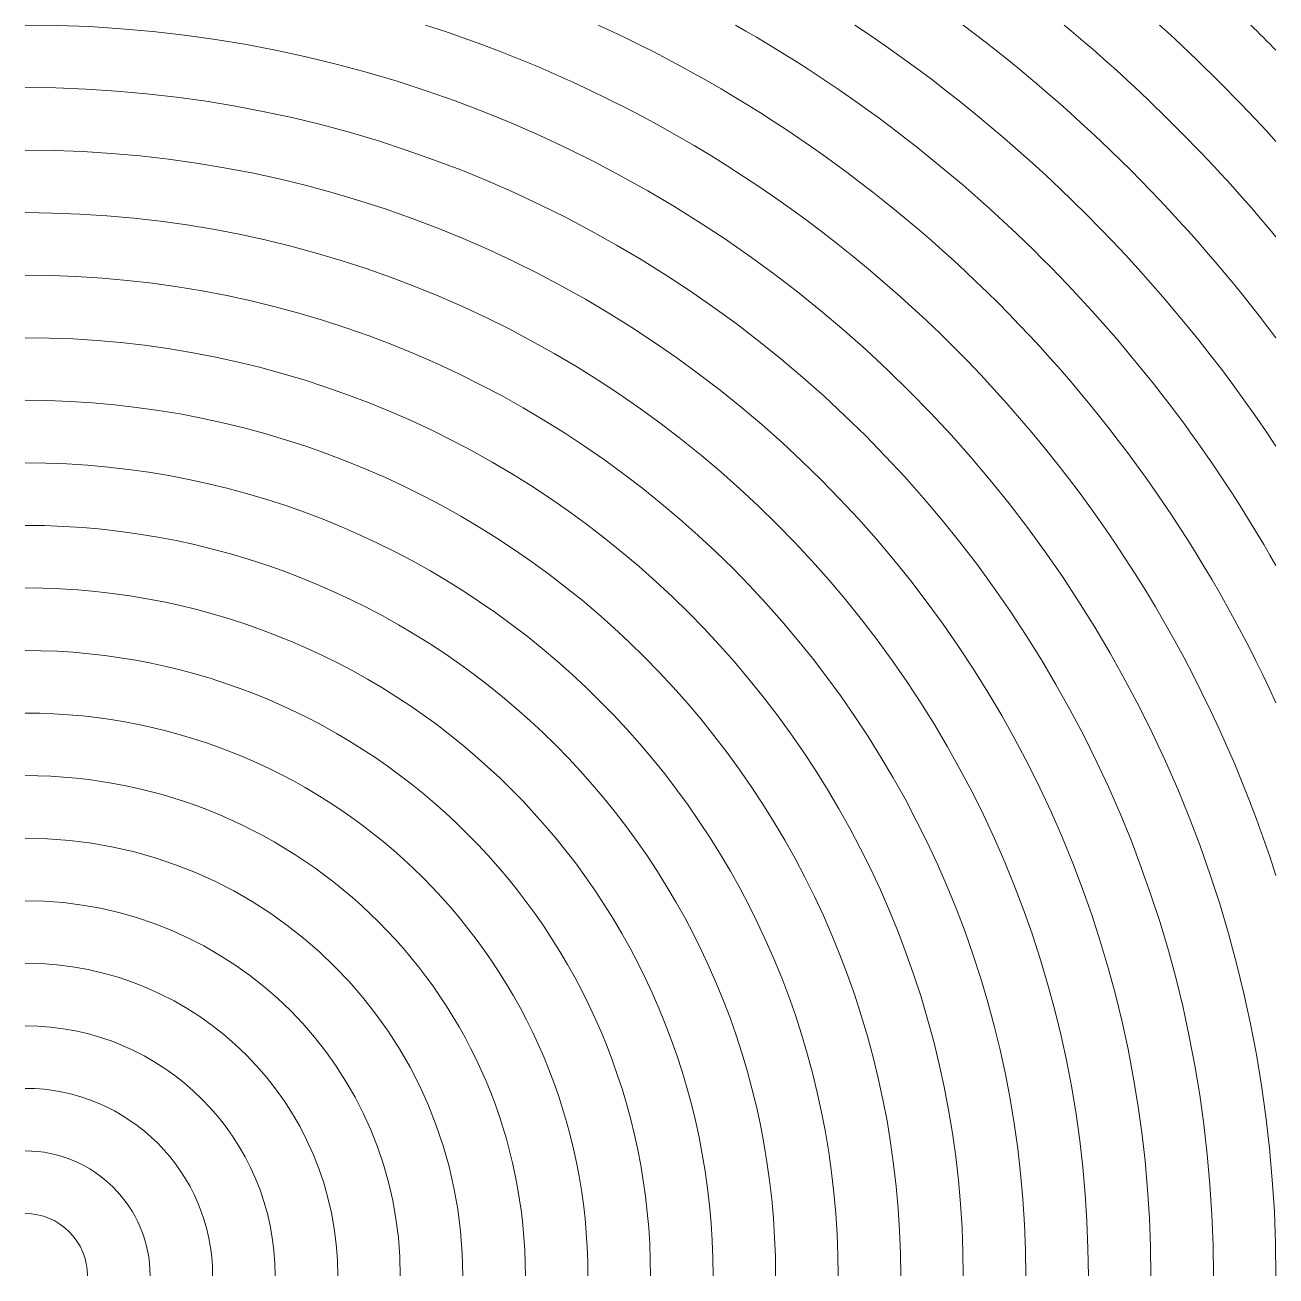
# Model space of a CAD drawing. Header units: millimetres. Extents: x 0 to 100, y 0 to 100.
import ezdxf

# ---------------------------------------------------------------- set-up
doc = ezdxf.new("R2010")
doc.units = ezdxf.units.MM
doc.linetypes.add('K5LT32768', pattern=[0])

msp = doc.modelspace()

# ---------------------------------------------------------------- linework, layer by layer
at = {"color": 7, "linetype": 'K5LT32768', "lineweight": 18}
for radius, start, end in [(100, 0, 90), (105, 17.7528, 72.2472), (110, 24.62, 65.38), (115, 29.5918, 60.4082), (120, 33.5573, 56.4427), (125, 36.8699, 53.1301), (130, 39.7151, 50.2849), (135, 42.2054, 47.7946), (140, 44.4153, 45.5847), (95, 0, 90), (90, 0, 90), (85, 0, 90), (80, 0, 90), (75, 0, 90), (70, 0, 90), (65, 0, 90), (60, 0, 90), (55, 0, 90), (50, 0, 90), (45, 0, 90), (40, 0, 90), (35, 0, 90), (30, 0, 90), (25, 0, 90), (20, 0, 90), (15, 0, 90), (10, 0, 90), (5, 0, 90)]:
    msp.add_arc((0, 0), radius, start, end, dxfattribs=at)

doc.saveas('drawing.dxf')
